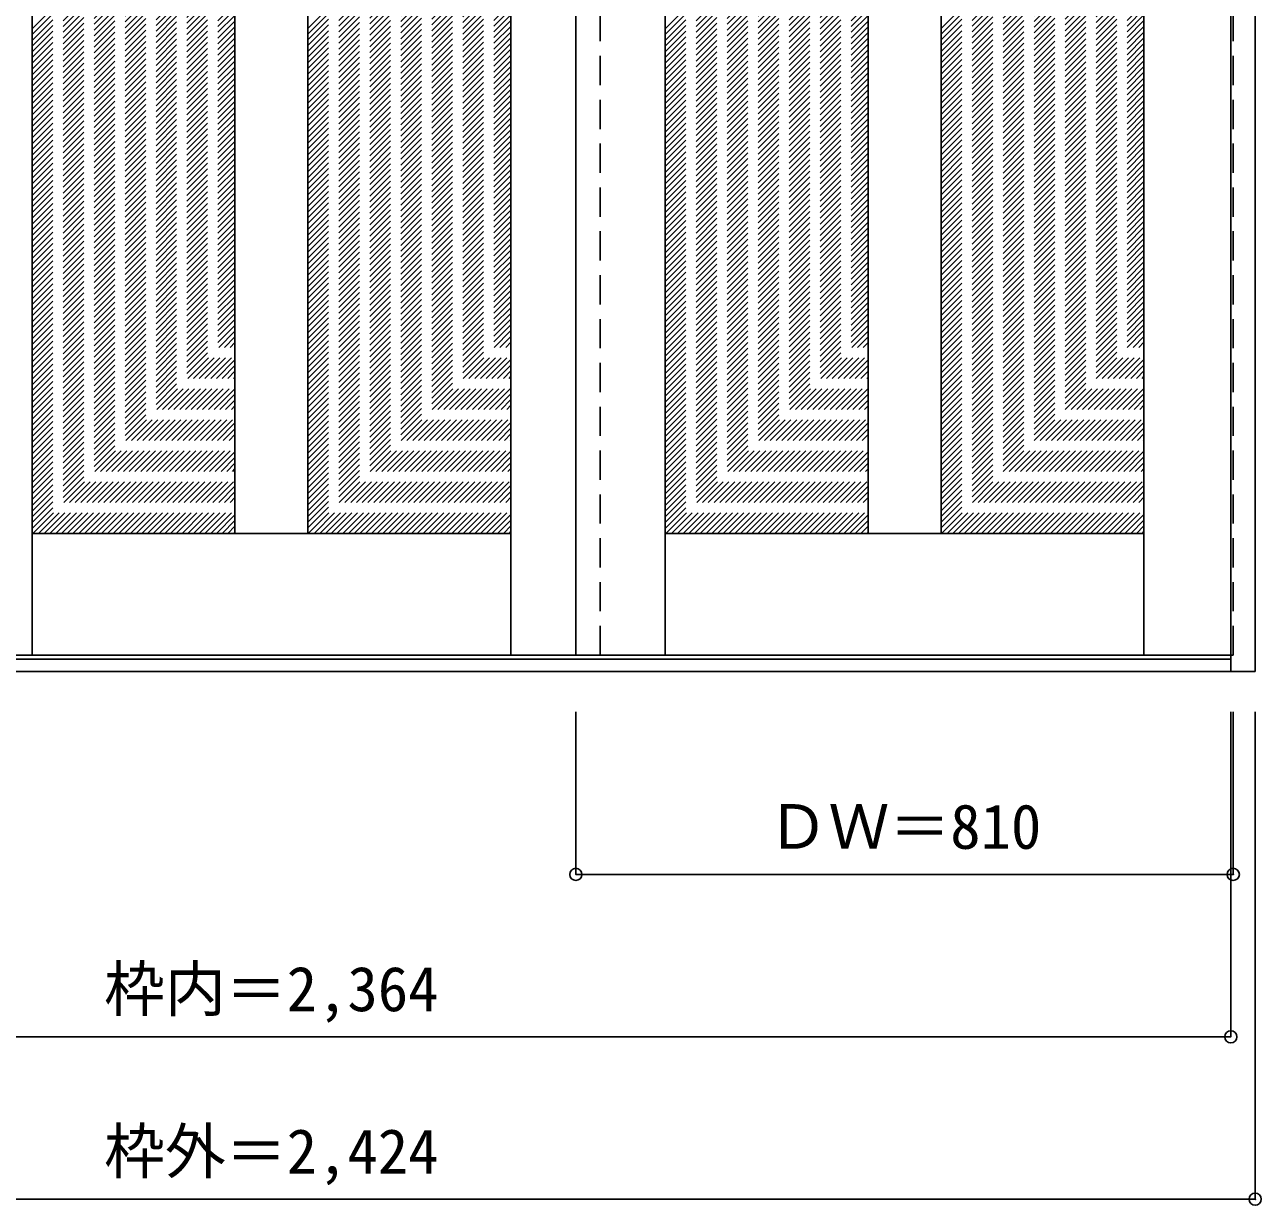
# Model space of a CAD drawing. Units: millimetres, scale not verified. Extents: x -1744 to 1232, y -1756 to 1156.
# Drawn here: x -292 to 1232, y -1756 to -302 of the extents above; entities that cross this region are included whole.
import ezdxf
from ezdxf.enums import TextEntityAlignment as Align

# ---------------------------------------------------------------- set-up
doc = ezdxf.new("R2010")
doc.units = ezdxf.units.MM
doc.header["$LTSCALE"] = 30
doc.header["$PDMODE"] = 32
doc.header["$PDSIZE"] = 15
doc.linetypes.add('DASHED1', pattern=[1.8, 1.2, -0.6])
doc.layers.add('0-0', color=4, linetype='DASHED1')
doc.layers.add('0-1_寸法', color=7, linetype='Continuous')
doc.styles.add('ＭＳ ゴシック', font='')
doc.styles.get('ＭＳ ゴシック').set_extended_font_data('MS Gothic')

msp = doc.modelspace()

# ---------------------------------------------------------------- linework, layer by layer
at = {"layer": '0-0', "color": 3, "linetype": 'Continuous'}
for p, q in [((1194.08, -1098.19), (1194.08, 1148.81)), ((1224.08, -1098.19), (1224.08, 1148.81)), ((-282.92, -1078.19), (-282.92, 1104.81)), ((307.08, -1078.19), (307.08, 1104.81)), ((387.08, -1078.19), (387.08, 1104.81)), ((497.08, -1078.19), (497.08, 1104.81)), ((1087.08, -1078.19), (1087.08, 1104.81)), ((-32.92, 969.81), (-32.92, -928.19)), ((57.08, 969.81), (57.08, -928.19)), ((747.08, 969.81), (747.08, -928.19)), ((837.08, 969.81), (837.08, -928.19)), ((-282.92, -928.19), (307.08, -928.19)), ((497.08, -928.19), (1087.08, -928.19)), ((-1169.92, -1078.19), (1194.08, -1078.19)), ((1194.08, -1083.19), (-1169.92, -1083.19)), ((1224.08, -1098.19), (-1199.92, -1098.19))]:
    msp.add_line(p, q, dxfattribs=at)
at = {"layer": '0-0'}
for p, q in [((417.08, -1078.19), (417.08, 1104.81)), ((-282.92, -306.86), (-32.92, -56.86)), ((57.08, -306.27), (307.08, -56.27)), ((497.08, -306.86), (747.08, -56.86)), ((837.08, -306.27), (1087.08, -56.27)), ((-282.92, -313.93), (-32.92, -63.93)), ((-282.92, -321), (-32.92, -71)), ((57.08, -313.34), (307.08, -63.34)), ((57.08, -320.41), (307.08, -70.41)), ((497.08, -313.93), (747.08, -63.93)), ((497.08, -321), (747.08, -71)), ((837.08, -313.34), (1087.08, -63.34)), ((837.08, -320.41), (1087.08, -70.41)), ((-282.92, -328.07), (-32.92, -78.07)), ((-282.92, -335.14), (-32.92, -85.14)), ((57.08, -327.48), (307.08, -77.48)), ((57.08, -334.55), (307.08, -84.55)), ((497.08, -328.07), (747.08, -78.07)), ((497.08, -335.14), (747.08, -85.14)), ((837.08, -327.48), (1087.08, -77.48)), ((837.08, -334.55), (1087.08, -84.55)), ((-282.92, -342.21), (-32.92, -92.21)), ((-282.92, -349.28), (-32.92, -99.28)), ((-282.92, -356.35), (-32.92, -106.35)), ((57.08, -341.62), (307.08, -91.62)), ((57.08, -348.69), (307.08, -98.69)), ((57.08, -355.77), (307.08, -105.77)), ((497.08, -342.21), (747.08, -92.21)), ((497.08, -349.28), (747.08, -99.28)), ((497.08, -356.35), (747.08, -106.35)), ((837.08, -341.62), (1087.08, -91.62)), ((837.08, -348.69), (1087.08, -98.69)), ((837.08, -355.77), (1087.08, -105.77)), ((-282.92, -363.43), (-32.92, -113.43)), ((-282.92, -370.5), (-32.92, -120.5)), ((57.08, -362.84), (307.08, -112.84)), ((57.08, -369.91), (307.08, -119.91)), ((497.08, -363.43), (747.08, -113.43)), ((497.08, -370.5), (747.08, -120.5)), ((837.08, -362.84), (1087.08, -112.84)), ((837.08, -369.91), (1087.08, -119.91)), ((-282.92, -377.57), (-32.92, -127.57)), ((-282.92, -384.64), (-32.92, -134.64)), ((57.08, -376.98), (307.08, -126.98)), ((57.08, -384.05), (307.08, -134.05)), ((497.08, -377.57), (747.08, -127.57)), ((497.08, -384.64), (747.08, -134.64)), ((837.08, -376.98), (1087.08, -126.98)), ((837.08, -384.05), (1087.08, -134.05)), ((-282.92, -391.71), (-32.92, -141.71)), ((-282.92, -398.78), (-32.92, -148.78)), ((57.08, -391.12), (307.08, -141.12)), ((57.08, -398.19), (307.08, -148.19)), ((497.08, -391.71), (747.08, -141.71)), ((497.08, -398.78), (747.08, -148.78)), ((837.08, -391.12), (1087.08, -141.12)), ((837.08, -398.19), (1087.08, -148.19)), ((-282.92, -405.85), (-32.92, -155.85)), ((-282.92, -412.92), (-32.92, -162.92)), ((57.08, -405.26), (307.08, -155.26)), ((57.08, -412.33), (307.08, -162.33)), ((497.08, -405.85), (747.08, -155.85)), ((497.08, -412.92), (747.08, -162.92)), ((837.08, -405.26), (1087.08, -155.26)), ((837.08, -412.33), (1087.08, -162.33)), ((-282.92, -419.99), (-32.92, -169.99)), ((-282.92, -427.06), (-32.92, -177.06)), ((57.08, -419.4), (307.08, -169.4)), ((57.08, -426.48), (307.08, -176.48)), ((497.08, -419.99), (747.08, -169.99)), ((497.08, -427.06), (747.08, -177.06)), ((837.08, -419.4), (1087.08, -169.4)), ((837.08, -426.48), (1087.08, -176.48)), ((-282.92, -434.14), (-32.92, -184.14)), ((-282.92, -441.21), (-32.92, -191.21)), ((57.08, -433.55), (307.08, -183.55)), ((57.08, -440.62), (307.08, -190.62)), ((57.08, -447.69), (307.08, -197.69)), ((497.08, -434.14), (747.08, -184.14)), ((497.08, -441.21), (747.08, -191.21)), ((837.08, -433.55), (1087.08, -183.55)), ((837.08, -440.62), (1087.08, -190.62)), ((837.08, -447.69), (1087.08, -197.69)), ((-282.92, -448.28), (-32.92, -198.28)), ((-282.92, -455.35), (-32.92, -205.35)), ((-282.92, -462.42), (-32.92, -212.42)), ((57.08, -454.76), (307.08, -204.76)), ((57.08, -461.83), (307.08, -211.83)), ((497.08, -448.28), (747.08, -198.28)), ((497.08, -455.35), (747.08, -205.35)), ((497.08, -462.42), (747.08, -212.42)), ((837.08, -454.76), (1087.08, -204.76)), ((837.08, -461.83), (1087.08, -211.83)), ((-282.92, -469.49), (-32.92, -219.49)), ((-282.92, -476.56), (-32.92, -226.56)), ((57.08, -468.9), (307.08, -218.9)), ((57.08, -475.97), (307.08, -225.97)), ((497.08, -469.49), (747.08, -219.49)), ((497.08, -476.56), (747.08, -226.56)), ((837.08, -468.9), (1087.08, -218.9)), ((837.08, -475.97), (1087.08, -225.97)), ((-282.92, -483.63), (-32.92, -233.63)), ((-282.92, -490.7), (-32.92, -240.7)), ((57.08, -483.04), (307.08, -233.04)), ((57.08, -490.12), (307.08, -240.12)), ((497.08, -483.63), (747.08, -233.63)), ((497.08, -490.7), (747.08, -240.7)), ((837.08, -483.04), (1087.08, -233.04)), ((837.08, -490.12), (1087.08, -240.12)), ((-282.92, -497.78), (-32.92, -247.78)), ((-282.92, -504.85), (-32.92, -254.85)), ((57.08, -497.19), (307.08, -247.19)), ((57.08, -504.26), (307.08, -254.26)), ((497.08, -497.78), (747.08, -247.78)), ((497.08, -504.85), (747.08, -254.85)), ((837.08, -497.19), (1087.08, -247.19)), ((837.08, -504.26), (1087.08, -254.26)), ((-282.92, -511.92), (-32.92, -261.92)), ((-282.92, -518.99), (-32.92, -268.99)), ((57.08, -511.33), (307.08, -261.33)), ((57.08, -518.4), (307.08, -268.4)), ((497.08, -511.92), (747.08, -261.92)), ((497.08, -518.99), (747.08, -268.99)), ((837.08, -511.33), (1087.08, -261.33)), ((837.08, -518.4), (1087.08, -268.4)), ((-282.92, -526.06), (-32.92, -276.06)), ((-282.92, -533.13), (-32.92, -283.13)), ((57.08, -525.47), (307.08, -275.47)), ((57.08, -532.54), (307.08, -282.54)), ((497.08, -526.06), (747.08, -276.06)), ((497.08, -533.13), (747.08, -283.13)), ((837.08, -525.47), (1087.08, -275.47)), ((837.08, -532.54), (1087.08, -282.54)), ((-282.92, -540.2), (-32.92, -290.2)), ((-282.92, -547.27), (-32.92, -297.27)), ((-282.92, -554.34), (-32.92, -304.34)), ((57.08, -539.61), (307.08, -289.61)), ((57.08, -546.68), (307.08, -296.68)), ((57.08, -553.76), (307.08, -303.76)), ((497.08, -540.2), (747.08, -290.2)), ((497.08, -547.27), (747.08, -297.27)), ((497.08, -554.34), (747.08, -304.34)), ((837.08, -539.61), (1087.08, -289.61)), ((837.08, -546.68), (1087.08, -296.68)), ((837.08, -553.76), (1087.08, -303.76)), ((-282.92, -561.41), (-32.92, -311.41)), ((-282.92, -568.49), (-32.92, -318.49)), ((57.08, -560.83), (307.08, -310.83)), ((57.08, -567.9), (307.08, -317.9)), ((497.08, -561.41), (747.08, -311.41)), ((497.08, -568.49), (747.08, -318.49)), ((837.08, -560.83), (1087.08, -310.83)), ((837.08, -567.9), (1087.08, -317.9)), ((-282.92, -575.56), (-32.92, -325.56)), ((-282.92, -582.63), (-32.92, -332.63)), ((57.08, -574.97), (307.08, -324.97)), ((57.08, -582.04), (307.08, -332.04)), ((497.08, -575.56), (747.08, -325.56)), ((497.08, -582.63), (747.08, -332.63)), ((837.08, -574.97), (1087.08, -324.97)), ((837.08, -582.04), (1087.08, -332.04)), ((-282.92, -589.7), (-32.92, -339.7)), ((-282.92, -596.77), (-32.92, -346.77)), ((57.08, -589.11), (307.08, -339.11)), ((57.08, -596.18), (307.08, -346.18)), ((497.08, -589.7), (747.08, -339.7)), ((497.08, -596.77), (747.08, -346.77)), ((837.08, -589.11), (1087.08, -339.11)), ((837.08, -596.18), (1087.08, -346.18)), ((-282.92, -603.84), (-32.92, -353.84)), ((-282.92, -610.91), (-32.92, -360.91)), ((57.08, -603.25), (307.08, -353.25)), ((57.08, -610.32), (307.08, -360.32)), ((497.08, -603.84), (747.08, -353.84)), ((497.08, -610.91), (747.08, -360.91)), ((837.08, -603.25), (1087.08, -353.25)), ((837.08, -610.32), (1087.08, -360.32)), ((-282.92, -617.98), (-32.92, -367.98)), ((-282.92, -625.05), (-32.92, -375.05)), ((57.08, -617.39), (307.08, -367.39)), ((57.08, -624.47), (307.08, -374.47)), ((497.08, -617.98), (747.08, -367.98)), ((497.08, -625.05), (747.08, -375.05)), ((837.08, -617.39), (1087.08, -367.39)), ((837.08, -624.47), (1087.08, -374.47)), ((-282.92, -632.13), (-32.92, -382.13)), ((-282.92, -639.2), (-32.92, -389.2)), ((57.08, -631.54), (307.08, -381.54)), ((57.08, -638.61), (307.08, -388.61)), ((57.08, -645.68), (307.08, -395.68)), ((497.08, -632.13), (747.08, -382.13)), ((497.08, -639.2), (747.08, -389.2)), ((837.08, -631.54), (1087.08, -381.54)), ((837.08, -638.61), (1087.08, -388.61)), ((837.08, -645.68), (1087.08, -395.68)), ((-282.92, -646.27), (-32.92, -396.27)), ((-282.92, -653.34), (-32.92, -403.34)), ((-282.92, -660.41), (-32.92, -410.41)), ((57.08, -652.75), (307.08, -402.75)), ((57.08, -659.82), (307.08, -409.82)), ((497.08, -646.27), (747.08, -396.27)), ((497.08, -653.34), (747.08, -403.34)), ((497.08, -660.41), (747.08, -410.41)), ((837.08, -652.75), (1087.08, -402.75)), ((837.08, -659.82), (1087.08, -409.82)), ((-282.92, -667.48), (-32.92, -417.48)), ((-282.92, -674.55), (-32.92, -424.55)), ((57.08, -666.89), (307.08, -416.89)), ((57.08, -673.96), (307.08, -423.96)), ((497.08, -667.48), (747.08, -417.48)), ((497.08, -674.55), (747.08, -424.55)), ((837.08, -666.89), (1087.08, -416.89)), ((837.08, -673.96), (1087.08, -423.96)), ((-282.92, -681.62), (-32.92, -431.62)), ((-282.92, -688.69), (-32.92, -438.69)), ((57.08, -681.03), (307.08, -431.03)), ((57.08, -688.11), (307.08, -438.11)), ((497.08, -681.62), (747.08, -431.62)), ((497.08, -688.69), (747.08, -438.69)), ((837.08, -681.03), (1087.08, -431.03)), ((837.08, -688.11), (1087.08, -438.11)), ((-282.92, -695.77), (-32.92, -445.77)), ((-282.92, -702.84), (-32.92, -452.84)), ((57.08, -695.18), (307.08, -445.18)), ((57.08, -702.25), (307.08, -452.25)), ((497.08, -695.77), (747.08, -445.77)), ((497.08, -702.84), (747.08, -452.84)), ((837.08, -695.18), (1087.08, -445.18)), ((837.08, -702.25), (1087.08, -452.25)), ((-282.92, -709.91), (-32.92, -459.91)), ((-282.92, -716.98), (-32.92, -466.98)), ((57.08, -709.32), (307.08, -459.32)), ((57.08, -716.39), (307.08, -466.39)), ((497.08, -709.91), (747.08, -459.91)), ((497.08, -716.98), (747.08, -466.98)), ((837.08, -709.32), (1087.08, -459.32)), ((837.08, -716.39), (1087.08, -466.39)), ((-282.92, -724.05), (-32.92, -474.05)), ((-282.92, -731.12), (-32.92, -481.12)), ((57.08, -723.46), (307.08, -473.46)), ((57.08, -730.53), (307.08, -480.53)), ((497.08, -724.05), (747.08, -474.05)), ((497.08, -731.12), (747.08, -481.12)), ((837.08, -723.46), (1087.08, -473.46)), ((837.08, -730.53), (1087.08, -480.53)), ((-282.92, -738.19), (-32.92, -488.19)), ((-282.92, -745.26), (-32.92, -495.26)), ((-282.92, -752.33), (-32.92, -502.33)), ((57.08, -737.6), (307.08, -487.6)), ((57.08, -744.67), (307.08, -494.67)), ((57.08, -751.74), (307.08, -501.74)), ((497.08, -738.19), (747.08, -488.19)), ((497.08, -745.26), (747.08, -495.26)), ((497.08, -752.33), (747.08, -502.33)), ((837.08, -737.6), (1087.08, -487.6)), ((837.08, -744.67), (1087.08, -494.67)), ((837.08, -751.74), (1087.08, -501.74)), ((-282.92, -759.4), (-32.92, -509.4)), ((-282.92, -766.48), (-32.92, -516.48)), ((57.08, -758.82), (307.08, -508.82)), ((57.08, -765.89), (307.08, -515.89)), ((497.08, -759.4), (747.08, -509.4)), ((497.08, -766.48), (747.08, -516.48)), ((837.08, -758.82), (1087.08, -508.82)), ((837.08, -765.89), (1087.08, -515.89)), ((-282.92, -773.55), (-32.92, -523.55)), ((-282.92, -780.62), (-32.92, -530.62)), ((57.08, -772.96), (307.08, -522.96)), ((57.08, -780.03), (307.08, -530.03)), ((497.08, -773.55), (747.08, -523.55)), ((497.08, -780.62), (747.08, -530.62)), ((837.08, -772.96), (1087.08, -522.96)), ((837.08, -780.03), (1087.08, -530.03)), ((-282.92, -787.69), (-32.92, -537.69)), ((-282.92, -794.76), (-32.92, -544.76)), ((57.08, -787.1), (307.08, -537.1)), ((57.08, -794.17), (307.08, -544.17)), ((497.08, -787.69), (747.08, -537.69)), ((497.08, -794.76), (747.08, -544.76)), ((837.08, -787.1), (1087.08, -537.1)), ((837.08, -794.17), (1087.08, -544.17)), ((-282.92, -801.83), (-32.92, -551.83)), ((-282.92, -808.9), (-32.92, -558.9)), ((57.08, -801.24), (307.08, -551.24)), ((57.08, -808.31), (307.08, -558.31)), ((497.08, -801.83), (747.08, -551.83)), ((497.08, -808.9), (747.08, -558.9)), ((837.08, -801.24), (1087.08, -551.24)), ((837.08, -808.31), (1087.08, -558.31)), ((-282.92, -815.97), (-32.92, -565.97)), ((-282.92, -823.04), (-32.92, -573.04)), ((57.08, -815.38), (307.08, -565.38)), ((57.08, -822.46), (307.08, -572.46)), ((497.08, -815.97), (747.08, -565.97)), ((497.08, -823.04), (747.08, -573.04)), ((837.08, -815.38), (1087.08, -565.38)), ((837.08, -822.46), (1087.08, -572.46)), ((-282.92, -830.12), (-32.92, -580.12)), ((-282.92, -837.19), (-32.92, -587.19)), ((57.08, -829.53), (307.08, -579.53)), ((57.08, -836.6), (307.08, -586.6)), ((57.08, -843.67), (307.08, -593.67)), ((497.08, -830.12), (747.08, -580.12)), ((497.08, -837.19), (747.08, -587.19)), ((837.08, -829.53), (1087.08, -579.53)), ((837.08, -836.6), (1087.08, -586.6)), ((837.08, -843.67), (1087.08, -593.67)), ((-282.92, -844.26), (-32.92, -594.26)), ((-282.92, -851.33), (-32.92, -601.33)), ((-282.92, -858.4), (-32.92, -608.4)), ((57.08, -850.74), (307.08, -600.74)), ((57.08, -857.81), (307.08, -607.81)), ((497.08, -844.26), (747.08, -594.26)), ((497.08, -851.33), (747.08, -601.33)), ((497.08, -858.4), (747.08, -608.4)), ((837.08, -850.74), (1087.08, -600.74)), ((837.08, -857.81), (1087.08, -607.81)), ((-282.92, -865.47), (-32.92, -615.47)), ((-282.92, -872.54), (-32.92, -622.54)), ((57.08, -864.88), (307.08, -614.88)), ((57.08, -871.95), (307.08, -621.95)), ((497.08, -865.47), (747.08, -615.47)), ((497.08, -872.54), (747.08, -622.54)), ((837.08, -864.88), (1087.08, -614.88)), ((837.08, -871.95), (1087.08, -621.95)), ((-282.92, -879.61), (-32.92, -629.61)), ((-282.92, -886.68), (-32.92, -636.68)), ((57.08, -879.02), (307.08, -629.02)), ((57.08, -886.1), (307.08, -636.1)), ((497.08, -879.61), (747.08, -629.61)), ((497.08, -886.68), (747.08, -636.68)), ((837.08, -879.02), (1087.08, -629.02)), ((837.08, -886.1), (1087.08, -636.1)), ((-282.92, -893.76), (-32.92, -643.76)), ((-282.92, -900.83), (-32.92, -650.83)), ((57.08, -893.17), (307.08, -643.17)), ((57.08, -900.24), (307.08, -650.24)), ((497.08, -893.76), (747.08, -643.76)), ((497.08, -900.83), (747.08, -650.83)), ((837.08, -893.17), (1087.08, -643.17)), ((837.08, -900.24), (1087.08, -650.24)), ((-282.92, -907.9), (-32.92, -657.9)), ((-282.92, -914.97), (-32.92, -664.97)), ((57.08, -907.31), (307.08, -657.31)), ((57.08, -914.38), (307.08, -664.38)), ((497.08, -907.9), (747.08, -657.9)), ((497.08, -914.97), (747.08, -664.97)), ((837.08, -907.31), (1087.08, -657.31)), ((837.08, -914.38), (1087.08, -664.38)), ((-282.92, -922.04), (-32.92, -672.04)), ((-282, -928.19), (-32.92, -679.11)), ((57.08, -921.45), (307.08, -671.45)), ((57.41, -928.19), (307.08, -678.52)), ((497.08, -922.04), (747.08, -672.04)), ((498, -928.19), (747.08, -679.11)), ((837.08, -921.45), (1087.08, -671.45)), ((837.41, -928.19), (1087.08, -678.52)), ((-274.93, -928.19), (-32.92, -686.18)), ((-267.86, -928.19), (-32.92, -693.25)), ((-260.79, -928.19), (-32.92, -700.32)), ((64.48, -928.19), (307.08, -685.59)), ((71.55, -928.19), (307.08, -692.66)), ((78.62, -928.19), (307.08, -699.73)), ((505.07, -928.19), (747.08, -686.18)), ((512.14, -928.19), (747.08, -693.25)), ((519.21, -928.19), (747.08, -700.32)), ((844.48, -928.19), (1087.08, -685.59)), ((851.55, -928.19), (1087.08, -692.66)), ((858.62, -928.19), (1087.08, -699.73)), ((-253.72, -928.19), (-32.92, -707.39)), ((-246.65, -928.19), (-32.92, -714.47)), ((85.69, -928.19), (307.08, -706.81)), ((92.77, -928.19), (307.08, -713.88)), ((526.28, -928.19), (747.08, -707.39)), ((533.35, -928.19), (747.08, -714.47)), ((865.69, -928.19), (1087.08, -706.81)), ((872.77, -928.19), (1087.08, -713.88)), ((-239.57, -928.19), (-32.92, -721.54)), ((-232.5, -928.19), (-32.92, -728.61)), ((99.84, -928.19), (307.08, -720.95)), ((106.91, -928.19), (307.08, -728.02)), ((540.43, -928.19), (747.08, -721.54)), ((547.5, -928.19), (747.08, -728.61)), ((879.84, -928.19), (1087.08, -720.95)), ((886.91, -928.19), (1087.08, -728.02)), ((-225.43, -928.19), (-32.92, -735.68)), ((-218.36, -928.19), (-32.92, -742.75)), ((113.98, -928.19), (307.08, -735.09)), ((121.05, -928.19), (307.08, -742.16)), ((554.57, -928.19), (747.08, -735.68)), ((561.64, -928.19), (747.08, -742.75)), ((893.98, -928.19), (1087.08, -735.09)), ((901.05, -928.19), (1087.08, -742.16)), ((-211.29, -928.19), (-32.92, -749.82)), ((-204.22, -928.19), (-32.92, -756.89)), ((128.12, -928.19), (307.08, -749.23)), ((135.19, -928.19), (307.08, -756.3)), ((568.71, -928.19), (747.08, -749.82)), ((575.78, -928.19), (747.08, -756.89)), ((908.12, -928.19), (1087.08, -749.23)), ((915.19, -928.19), (1087.08, -756.3)), ((-197.15, -928.19), (-32.92, -763.96)), ((-190.08, -928.19), (-32.92, -771.03)), ((142.26, -928.19), (307.08, -763.37)), ((149.33, -928.19), (307.08, -770.45)), ((582.85, -928.19), (747.08, -763.96)), ((589.92, -928.19), (747.08, -771.03)), ((922.26, -928.19), (1087.08, -763.37)), ((929.33, -928.19), (1087.08, -770.45)), ((-183.01, -928.19), (-32.92, -778.11)), ((-175.93, -928.19), (-32.92, -785.18)), ((156.41, -928.19), (307.08, -777.52)), ((163.48, -928.19), (307.08, -784.59)), ((170.55, -928.19), (307.08, -791.66)), ((596.99, -928.19), (747.08, -778.11)), ((604.07, -928.19), (747.08, -785.18)), ((936.41, -928.19), (1087.08, -777.52)), ((943.48, -928.19), (1087.08, -784.59)), ((950.55, -928.19), (1087.08, -791.66)), ((-168.86, -928.19), (-32.92, -792.25)), ((-161.79, -928.19), (-32.92, -799.32)), ((-154.72, -928.19), (-32.92, -806.39)), ((177.62, -928.19), (307.08, -798.73)), ((184.69, -928.19), (307.08, -805.8)), ((611.14, -928.19), (747.08, -792.25)), ((618.21, -928.19), (747.08, -799.32)), ((625.28, -928.19), (747.08, -806.39)), ((957.62, -928.19), (1087.08, -798.73)), ((964.69, -928.19), (1087.08, -805.8)), ((-147.65, -928.19), (-32.92, -813.46)), ((-140.58, -928.19), (-32.92, -820.53)), ((191.76, -928.19), (307.08, -812.87)), ((198.83, -928.19), (307.08, -819.94)), ((632.35, -928.19), (747.08, -813.46)), ((639.42, -928.19), (747.08, -820.53)), ((971.76, -928.19), (1087.08, -812.87)), ((978.83, -928.19), (1087.08, -819.94)), ((-133.51, -928.19), (-32.92, -827.6)), ((-126.44, -928.19), (-32.92, -834.67)), ((205.9, -928.19), (307.08, -827.01)), ((212.97, -928.19), (307.08, -834.09)), ((646.49, -928.19), (747.08, -827.6)), ((653.56, -928.19), (747.08, -834.67)), ((985.9, -928.19), (1087.08, -827.01)), ((992.97, -928.19), (1087.08, -834.09)), ((-119.37, -928.19), (-32.92, -841.74)), ((-112.3, -928.19), (-32.92, -848.82)), ((220.04, -928.19), (307.08, -841.16)), ((227.12, -928.19), (307.08, -848.23)), ((660.63, -928.19), (747.08, -841.74)), ((667.7, -928.19), (747.08, -848.82)), ((1000.04, -928.19), (1087.08, -841.16)), ((1007.12, -928.19), (1087.08, -848.23)), ((-105.22, -928.19), (-32.92, -855.89)), ((-98.15, -928.19), (-32.92, -862.96)), ((234.19, -928.19), (307.08, -855.3)), ((241.26, -928.19), (307.08, -862.37)), ((674.78, -928.19), (747.08, -855.89)), ((681.85, -928.19), (747.08, -862.96)), ((1014.19, -928.19), (1087.08, -855.3)), ((1021.26, -928.19), (1087.08, -862.37)), ((-91.08, -928.19), (-32.92, -870.03)), ((-84.01, -928.19), (-32.92, -877.1)), ((248.33, -928.19), (307.08, -869.44)), ((255.4, -928.19), (307.08, -876.51)), ((262.47, -928.19), (307.08, -883.58)), ((688.92, -928.19), (747.08, -870.03)), ((695.99, -928.19), (747.08, -877.1)), ((1028.33, -928.19), (1087.08, -869.44)), ((1035.4, -928.19), (1087.08, -876.51)), ((1042.47, -928.19), (1087.08, -883.58)), ((-76.94, -928.19), (-32.92, -884.17)), ((-69.87, -928.19), (-32.92, -891.24)), ((-62.8, -928.19), (-32.92, -898.31)), ((269.54, -928.19), (307.08, -890.65)), ((276.61, -928.19), (307.08, -897.72)), ((703.06, -928.19), (747.08, -884.17)), ((710.13, -928.19), (747.08, -891.24)), ((717.2, -928.19), (747.08, -898.31)), ((1049.54, -928.19), (1087.08, -890.65)), ((1056.61, -928.19), (1087.08, -897.72)), ((-55.73, -928.19), (-32.92, -905.38)), ((-48.66, -928.19), (-32.92, -912.46)), ((283.68, -928.19), (307.08, -904.8)), ((290.76, -928.19), (307.08, -911.87)), ((724.27, -928.19), (747.08, -905.38)), ((731.34, -928.19), (747.08, -912.46)), ((1063.68, -928.19), (1087.08, -904.8)), ((1070.76, -928.19), (1087.08, -911.87)), ((-41.58, -928.19), (-32.92, -919.53)), ((-34.51, -928.19), (-32.92, -926.6)), ((297.83, -928.19), (307.08, -918.94)), ((304.9, -928.19), (307.08, -926.01)), ((738.42, -928.19), (747.08, -919.53)), ((745.49, -928.19), (747.08, -926.6)), ((1077.83, -928.19), (1087.08, -918.94)), ((1084.9, -928.19), (1087.08, -926.01)), ((1194.08, -1078.19), (1197.08, -1078.19))]:
    msp.add_line(p, q, dxfattribs=at)
msp.add_lwpolyline([(1197.08, -1078.19), (1197.08, 1104.81), (1194.08, 1104.81)], dxfattribs=at)
at = {"layer": '0-1_寸法', "color": 4}
for p, q in [((387.08, -1348.19), (387.08, -1148.19)), ((1197.08, -1348.19), (1197.08, -1148.19)), ((1197.08, -1348.19), (387.08, -1348.19))]:
    msp.add_line(p, q, dxfattribs=at)
for points in [[(-1199.92, -1748.19), (1224.08, -1748.19), (1224.08, -1148.19)], [(-1169.92, -1548.19), (1194.08, -1548.19), (1194.08, -1148.19)]]:
    msp.add_lwpolyline(points, dxfattribs=at)
at = {"layer": '0-1_寸法'}
for p in [(387.08, -1348.19), (1197.08, -1348.19), (1194.08, -1548.19), (1224.08, -1748.19)]:
    msp.add_point(p, dxfattribs=at)

# ---------------------------------------------------------------- texts
at = {"layer": '0-1_寸法', "style": 'ＭＳ ゴシック'}
for s, p in [('ＤＷ＝810', (623.33, -1333.19)), ('枠内＝2,364', (-194.17, -1533.19)), ('枠外＝2,424', (-194.17, -1733.19))]:
    msp.add_text(s, height=54.99, dxfattribs=at).set_placement(p, align=Align.BOTTOM_LEFT)

doc.saveas('drawing.dxf')
